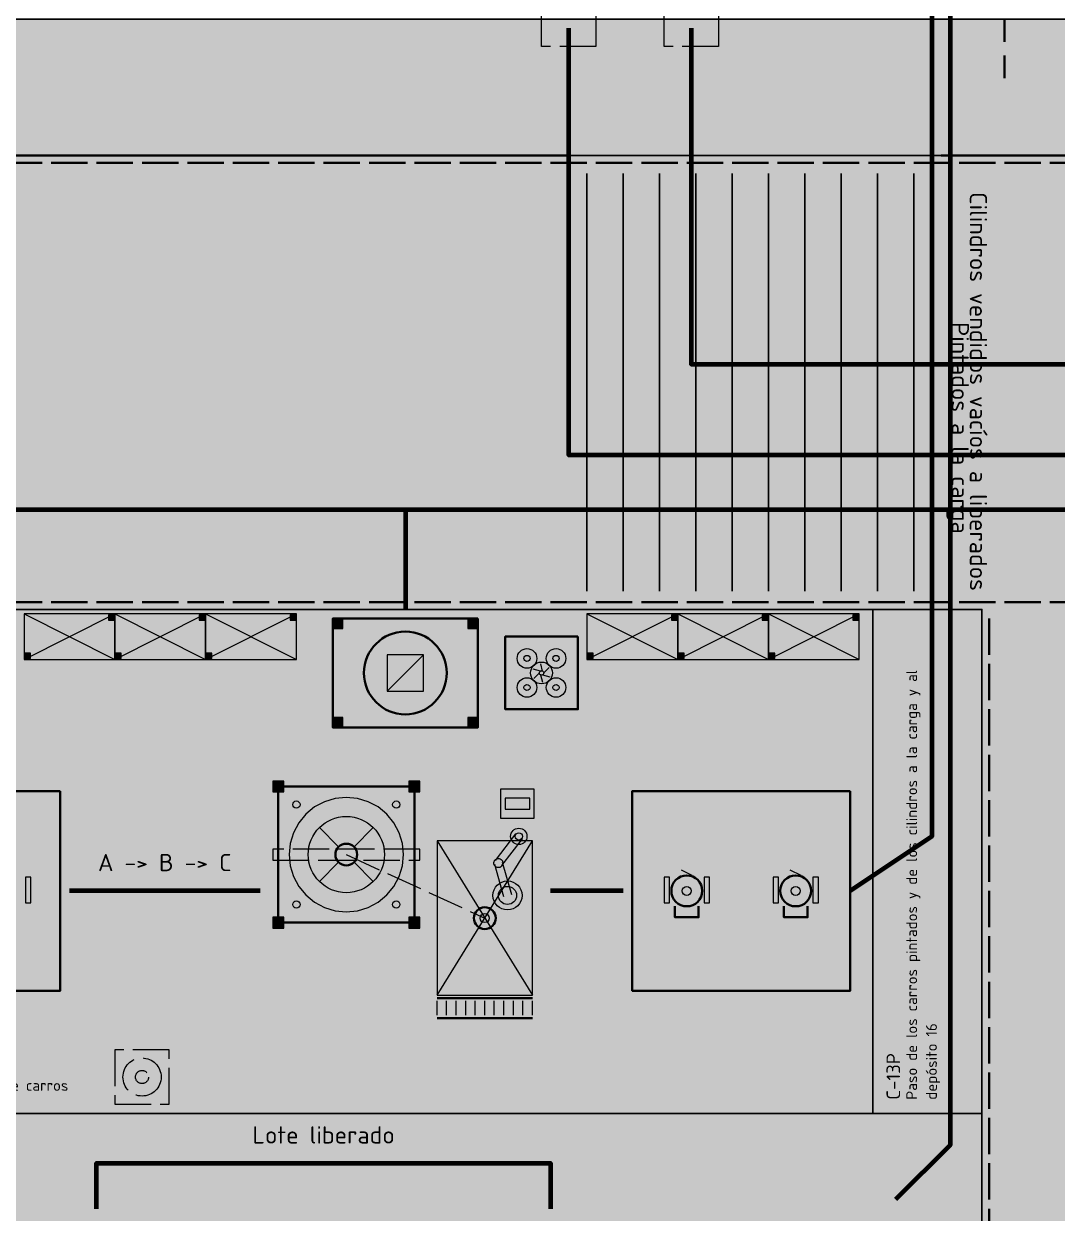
# Model space of a CAD drawing. Header units: millimetres. Extents: x 0 to 1189, y 0 to 841.
# Drawn here: x 589 to 702.8, y 288.5 to 419.5 of the extents above; entities that cross this region are included whole.
import ezdxf
from ezdxf.enums import TextEntityAlignment as Align

# ---------------------------------------------------------------- set-up
doc = ezdxf.new("R2010")
doc.units = ezdxf.units.MM
doc.linetypes.add('FLUJO-TRAZOS', pattern=[4, 2.5, -1.5])
doc.linetypes.add('IRAM-E-TRAZOS', pattern=[5, 4, -1])
for name, color, linetype, lineweight in [('A-COLUMNA', 7, 'CONTINUOUS', 50), ('A-EQUIPO-FINO', 8, 'CONTINUOUS', 13), ('A-EQUIPO-OCULTO', 8, 'IRAM-E-TRAZOS', 13), ('A-EQUIPO-RELLENO', 9, 'CONTINUOUS', 13), ('A-RELLENO', 9, 'CONTINUOUS', 13), ('A-SECTOR', 1, 'CONTINUOUS', 25), ('A-SECTOR-TXT', 1, 'CONTINUOUS', 25), ('A-SEGURIDAD', 1, 'IRAM-E-TRAZOS', 18), ('F-MP', 5, 'CONTINUOUS', 70), ('F-PERSONAL', 6, 'FLUJO-TRAZOS', 35), ('F-PT', 3, 'CONTINUOUS', 70), ('F-SE', 30, 'CONTINUOUS', 70)]:
    doc.layers.add(name, color=color, linetype=linetype, lineweight=lineweight)
for name, color, linetype, lineweight, true_color in [('A-DEFENSA', 2, 'CONTINUOUS', 35, 0xe6b400), ('A-DEM-AM', 2, 'CONTINUOUS', 35, 0xd7a500), ('A-EQUIPO', 30, 'CONTINUOUS', 35, 0xe67800), ('A-PASILLO', 2, 'IRAM-E-TRAZOS', 35, 0xd7a500), ('A-SENDA', 2, 'CONTINUOUS', 25, 0xd7a500)]:
    doc.layers.add(name, color=color, linetype=linetype, lineweight=lineweight, true_color=true_color)
doc.styles.add('ISO3098', font='isocpeur.ttf')

msp = doc.modelspace()

# ---------------------------------------------------------------- hatches: boundary and pattern name
at = {"layer": 'A-COLUMNA', "true_color": 0x000000}
h = msp.add_hatch(color=7, dxfattribs=at)
h.dxf.hatch_style = 1
h.paths.add_polyline_path([(647, 403), (651, 403), (651, 407), (647, 407)])
at = {"layer": 'A-EQUIPO-RELLENO', "true_color": 0xeeeeee}
h = msp.add_hatch(color=7, dxfattribs=at)
h.dxf.hatch_style = 1
h.paths.add_polyline_path([(589, 349.5), (599, 349.5), (599, 354.5), (589, 354.5)])
at = {"layer": 'A-EQUIPO-RELLENO', "true_color": 0x969ba0}
h = msp.add_hatch(color=7, dxfattribs=at)
h.dxf.hatch_style = 1
h.paths.add_polyline_path([(598.3, 353.8), (598.9, 353.8), (598.9, 354.4), (598.3, 354.4)])
at = {"layer": 'A-EQUIPO-RELLENO', "true_color": 0xeeeeee}
h = msp.add_hatch(color=7, dxfattribs=at)
h.dxf.hatch_style = 1
h.paths.add_polyline_path([(599, 349.5), (609, 349.5), (609, 354.5), (599, 354.5)])
at = {"layer": 'A-EQUIPO-RELLENO', "true_color": 0x969ba0}
h = msp.add_hatch(color=7, dxfattribs=at)
h.dxf.hatch_style = 1
h.paths.add_polyline_path([(608.3, 353.8), (608.9, 353.8), (608.9, 354.4), (608.3, 354.4)])
at = {"layer": 'A-EQUIPO-RELLENO', "true_color": 0xeeeeee}
h = msp.add_hatch(color=7, dxfattribs=at)
h.dxf.hatch_style = 1
h.paths.add_polyline_path([(609, 349.5), (619, 349.5), (619, 354.5), (609, 354.5)])
at = {"layer": 'A-EQUIPO-RELLENO', "true_color": 0x969ba0}
h = msp.add_hatch(color=7, dxfattribs=at)
h.dxf.hatch_style = 1
h.paths.add_polyline_path([(618.3, 353.8), (618.9, 353.8), (618.9, 354.4), (618.3, 354.4)])
at = {"layer": 'A-EQUIPO-RELLENO', "true_color": 0xfaf5e1}
h = msp.add_hatch(color=7, dxfattribs=at)
h.dxf.hatch_style = 1
h.paths.add_polyline_path([(639, 354), (623, 354), (623, 342), (639, 342)])
at = {"layer": 'A-EQUIPO-RELLENO', "true_color": 0x969ba0}
h = msp.add_hatch(color=7, dxfattribs=at)
h.dxf.hatch_style = 1
h.paths.add_polyline_path([(624.1, 353.9), (623.1, 353.9), (623.1, 352.9), (624.1, 352.9)])
h = msp.add_hatch(color=7, dxfattribs=at)
h.dxf.hatch_style = 1
h.paths.add_polyline_path([(638.9, 353.9), (637.9, 353.9), (637.9, 352.9), (638.9, 352.9)])
at = {"layer": 'A-EQUIPO-RELLENO', "true_color": 0xeeeeee}
h = msp.add_hatch(color=7, dxfattribs=at)
h.dxf.hatch_style = 1
h.paths.add_polyline_path([(651, 349.5), (661, 349.5), (661, 354.5), (651, 354.5)])
at = {"layer": 'A-EQUIPO-RELLENO', "true_color": 0x969ba0}
h = msp.add_hatch(color=7, dxfattribs=at)
h.dxf.hatch_style = 1
h.paths.add_polyline_path([(660.3, 353.8), (660.9, 353.8), (660.9, 354.4), (660.3, 354.4)])
at = {"layer": 'A-EQUIPO-RELLENO', "true_color": 0xeeeeee}
h = msp.add_hatch(color=7, dxfattribs=at)
h.dxf.hatch_style = 1
h.paths.add_polyline_path([(661, 349.5), (671, 349.5), (671, 354.5), (661, 354.5)])
at = {"layer": 'A-EQUIPO-RELLENO', "true_color": 0x969ba0}
h = msp.add_hatch(color=7, dxfattribs=at)
h.dxf.hatch_style = 1
h.paths.add_polyline_path([(670.3, 353.8), (670.9, 353.8), (670.9, 354.4), (670.3, 354.4)])
at = {"layer": 'A-EQUIPO-RELLENO', "true_color": 0xeeeeee}
h = msp.add_hatch(color=7, dxfattribs=at)
h.dxf.hatch_style = 1
h.paths.add_polyline_path([(671, 349.5), (681, 349.5), (681, 354.5), (671, 354.5)])
at = {"layer": 'A-EQUIPO-RELLENO', "true_color": 0x969ba0}
h = msp.add_hatch(color=7, dxfattribs=at)
h.dxf.hatch_style = 1
h.paths.add_polyline_path([(680.3, 353.8), (680.9, 353.8), (680.9, 354.4), (680.3, 354.4)])
at = {"layer": 'A-EQUIPO-RELLENO', "true_color": 0xe6e6dc}
h = msp.add_hatch(color=7, dxfattribs=at)
h.dxf.hatch_style = 1
h.paths.add_polyline_path([(650, 352), (642, 352), (642, 344), (650, 344)])
at = {"layer": 'A-EQUIPO-RELLENO', "true_color": 0x969ba0}
h = msp.add_hatch(color=7, dxfattribs=at)
h.dxf.hatch_style = 1
h.paths.add_polyline_path([(589.1, 349.6), (589.7, 349.6), (589.7, 350.2), (589.1, 350.2)])
h = msp.add_hatch(color=7, dxfattribs=at)
h.dxf.hatch_style = 1
h.paths.add_polyline_path([(599.1, 349.6), (599.7, 349.6), (599.7, 350.2), (599.1, 350.2)])
h = msp.add_hatch(color=7, dxfattribs=at)
h.dxf.hatch_style = 1
h.paths.add_polyline_path([(609.1, 349.6), (609.7, 349.6), (609.7, 350.2), (609.1, 350.2)])
h = msp.add_hatch(color=7, dxfattribs=at)
h.dxf.hatch_style = 1
h.paths.add_polyline_path([(651.1, 349.6), (651.7, 349.6), (651.7, 350.2), (651.1, 350.2)])
h = msp.add_hatch(color=7, dxfattribs=at)
h.dxf.hatch_style = 1
h.paths.add_polyline_path([(661.1, 349.6), (661.7, 349.6), (661.7, 350.2), (661.1, 350.2)])
h = msp.add_hatch(color=7, dxfattribs=at)
h.dxf.hatch_style = 1
h.paths.add_polyline_path([(671.1, 349.6), (671.7, 349.6), (671.7, 350.2), (671.1, 350.2)])
h = msp.add_hatch(color=7, dxfattribs=at)
h.dxf.hatch_style = 1
h.paths.add_polyline_path([(624.1, 343.1), (623.1, 343.1), (623.1, 342.1), (624.1, 342.1)])
h = msp.add_hatch(color=7, dxfattribs=at)
h.dxf.hatch_style = 1
h.paths.add_polyline_path([(638.9, 343.1), (637.9, 343.1), (637.9, 342.1), (638.9, 342.1)])
h = msp.add_hatch(color=7, dxfattribs=at)
h.dxf.hatch_style = 1
h.paths.add_polyline_path([(616.4, 334.9), (617.6, 334.9), (617.6, 336.1), (616.4, 336.1)])
at = {"layer": 'A-EQUIPO-RELLENO', "true_color": 0xfaeec8}
h = msp.add_hatch(color=7, dxfattribs=at)
h.dxf.hatch_style = 1
h.paths.add_polyline_path([(617, 320.5), (632, 320.5), (632, 335.5), (617, 335.5)])
at = {"layer": 'A-EQUIPO-RELLENO', "true_color": 0x969ba0}
h = msp.add_hatch(color=7, dxfattribs=at)
h.dxf.hatch_style = 1
h.paths.add_polyline_path([(631.4, 334.9), (632.6, 334.9), (632.6, 336.1), (631.4, 336.1)])
at = {"layer": 'A-EQUIPO-RELLENO', "true_color": 0xcdd0d4}
h = msp.add_hatch(color=7, dxfattribs=at)
h.dxf.hatch_style = 1
h.paths.add_polyline_path([(641.5, 332), (645.2, 332), (645.2, 335.2), (641.5, 335.2)])
at = {"layer": 'A-EQUIPO-RELLENO', "true_color": 0xeeeeee}
h = msp.add_hatch(color=7, dxfattribs=at)
h.dxf.hatch_style = 1
h.paths.add_polyline_path([(634.5, 312.5), (645, 312.5), (645, 329.5), (634.5, 329.5)])
at = {"layer": 'A-EQUIPO-RELLENO', "true_color": 0x969ba0}
h = msp.add_hatch(color=7, dxfattribs=at)
h.dxf.hatch_style = 1
h.paths.add_polyline_path([(589.75, 325.5), (589.15, 325.5), (589.15, 322.7), (589.75, 322.7)])
h = msp.add_hatch(color=7, dxfattribs=at)
h.dxf.hatch_style = 1
h.paths.add_polyline_path([(660.1, 325.5), (659.5, 325.5), (659.5, 322.7), (660.1, 322.7)])
at = {"layer": 'A-EQUIPO-RELLENO', "true_color": 0xf0786e}
h = msp.add_hatch(color=7, dxfattribs=at)
h.dxf.hatch_style = 1
h.paths.add_polyline_path([(660.3, 324), (660.36, 323.56), (660.53, 323.15), (660.8, 322.8), (661.15, 322.53), (661.56, 322.36), (662, 322.3), (662.44, 322.36), (662.85, 322.53), (663.2, 322.8), (663.47, 323.15), (663.64, 323.56), (663.7, 324), (663.64, 324.44), (663.47, 324.85), (663.2, 325.2), (662.85, 325.47), (662.44, 325.64), (662, 325.7), (661.56, 325.64), (661.15, 325.47), (660.8, 325.2), (660.53, 324.85), (660.36, 324.44)])
at = {"layer": 'A-EQUIPO-RELLENO', "true_color": 0x969ba0}
h = msp.add_hatch(color=7, dxfattribs=at)
h.dxf.hatch_style = 1
h.paths.add_polyline_path([(664.5, 325.5), (663.9, 325.5), (663.9, 322.7), (664.5, 322.7)])
h = msp.add_hatch(color=7, dxfattribs=at)
h.dxf.hatch_style = 1
h.paths.add_polyline_path([(672.1, 325.5), (671.5, 325.5), (671.5, 322.7), (672.1, 322.7)])
at = {"layer": 'A-EQUIPO-RELLENO', "true_color": 0xf0786e}
h = msp.add_hatch(color=7, dxfattribs=at)
h.dxf.hatch_style = 1
h.paths.add_polyline_path([(672.3, 324), (672.36, 323.56), (672.53, 323.15), (672.8, 322.8), (673.15, 322.53), (673.56, 322.36), (674, 322.3), (674.44, 322.36), (674.85, 322.53), (675.2, 322.8), (675.47, 323.15), (675.64, 323.56), (675.7, 324), (675.64, 324.44), (675.47, 324.85), (675.2, 325.2), (674.85, 325.47), (674.44, 325.64), (674, 325.7), (673.56, 325.64), (673.15, 325.47), (672.8, 325.2), (672.53, 324.85), (672.36, 324.44)])
at = {"layer": 'A-EQUIPO-RELLENO', "true_color": 0x969ba0}
h = msp.add_hatch(color=7, dxfattribs=at)
h.dxf.hatch_style = 1
h.paths.add_polyline_path([(676.5, 325.5), (675.9, 325.5), (675.9, 322.7), (676.5, 322.7)])
h = msp.add_hatch(color=7, dxfattribs=at)
h.dxf.hatch_style = 1
h.paths.add_polyline_path([(616.4, 319.9), (617.6, 319.9), (617.6, 321.1), (616.4, 321.1)])
h = msp.add_hatch(color=7, dxfattribs=at)
h.dxf.hatch_style = 1
h.paths.add_polyline_path([(631.4, 319.9), (632.6, 319.9), (632.6, 321.1), (631.4, 321.1)])
at = {"layer": 'A-EQUIPO-RELLENO', "true_color": 0xeeeeee}
h = msp.add_hatch(color=7, dxfattribs=at)
h.dxf.hatch_style = 1
h.paths.add_polyline_path([(634.5, 310), (645, 310), (645, 312.2), (634.5, 312.2)])
at = {"layer": 'A-EQUIPO-RELLENO', "true_color": 0xd6ecd6}
h = msp.add_hatch(color=7, dxfattribs=at)
h.dxf.hatch_style = 1
h.paths.add_polyline_path([(605, 306.5), (599, 306.5), (599, 300.5), (605, 300.5)])
at = {"layer": 'A-RELLENO', "true_color": 0xfff4b4}
h = msp.add_hatch(color=7, dxfattribs=at)
h.dxf.hatch_style = 1
h.paths.add_polyline_path([(117, 405), (877, 405), (877, 420), (117, 420)])
at = {"layer": 'A-RELLENO', "true_color": 0xe2e2e2}
h = msp.add_hatch(color=7, dxfattribs=at)
h.dxf.hatch_style = 1
h.paths.add_polyline_path([(117, 355), (877, 355), (877, 405), (117, 405)])
at = {"layer": 'A-RELLENO', "true_color": 0xd7eed2}
h = msp.add_hatch(color=7, dxfattribs=at)
h.dxf.hatch_style = 1
h.paths.add_polyline_path([(559.5, 299.5), (682.5, 299.5), (682.5, 355), (559.5, 355)])
h = msp.add_hatch(color=7, dxfattribs=at)
h.dxf.hatch_style = 1
h.paths.add_polyline_path([(682.5, 299.5), (694.5, 299.5), (694.5, 355), (682.5, 355)])
at = {"layer": 'A-RELLENO', "true_color": 0xe2e2e2}
h = msp.add_hatch(color=7, dxfattribs=at)
h.dxf.hatch_style = 1
h.paths.add_polyline_path([(694.5, 220), (724.5, 220), (724.5, 355), (694.5, 355)])
at = {"layer": 'A-RELLENO', "true_color": 0xc8e8c8}
h = msp.add_hatch(color=7, dxfattribs=at)
h.dxf.hatch_style = 1
h.paths.add_polyline_path([(559.5, 220), (694.5, 220), (694.5, 299.5), (559.5, 299.5)])
at = {"layer": 'F-MP', "true_color": 0x0046c8}
h = msp.add_hatch(color=7, dxfattribs=at)
h.dxf.hatch_style = 1
h.paths.add_polyline_path([(612.6, 366), (609.4, 366.8), (609.4, 365.2)])
h = msp.add_hatch(color=7, dxfattribs=at)
h.dxf.hatch_style = 1
h.paths.add_polyline_path([(667.6, 366), (664.4, 366.8), (664.4, 365.2)])
h = msp.add_hatch(color=7, dxfattribs=at)
h.dxf.hatch_style = 1
h.paths.add_polyline_path([(702.6, 366), (699.4, 366.8), (699.4, 365.2)])
h = msp.add_hatch(color=7, dxfattribs=at)
h.dxf.hatch_style = 1
h.paths.add_polyline_path([(631, 355), (631.8, 358.2), (630.2, 358.2)])
at = {"layer": 'F-PERSONAL', "true_color": 0xc800aa}
h = msp.add_hatch(color=7, dxfattribs=at)
h.dxf.hatch_style = 1
h.paths.add_polyline_path([(697, 412), (697.8, 415.2), (696.2, 415.2)])
at = {"layer": 'F-PT', "true_color": 0x00963c}
h = msp.add_hatch(color=7, dxfattribs=at)
h.dxf.hatch_style = 1
h.paths.add_polyline_path([(691, 390.4), (691.8, 393.6), (690.2, 393.6)])
h = msp.add_hatch(color=7, dxfattribs=at)
h.dxf.hatch_style = 1
h.paths.add_polyline_path([(691, 355.4), (691.8, 358.6), (690.2, 358.6)])
h = msp.add_hatch(color=7, dxfattribs=at)
h.dxf.hatch_style = 1
h.paths.add_polyline_path([(691, 320.4), (691.8, 323.6), (690.2, 323.6)])
h = msp.add_hatch(color=7, dxfattribs=at)
h.dxf.hatch_style = 1
h.paths.add_polyline_path([(628.6, 294), (625.4, 294.8), (625.4, 293.2)])
h = msp.add_hatch(color=7, dxfattribs=at)
h.dxf.hatch_style = 1
h.paths.add_polyline_path([(647, 289), (647.8, 292.2), (646.2, 292.2)])
h = msp.add_hatch(color=7, dxfattribs=at)
h.dxf.hatch_style = 1
h.paths.add_polyline_path([(685, 290), (687.83, 291.7), (686.7, 292.83)])
at = {"layer": 'F-SE', "true_color": 0xeb7800}
h = msp.add_hatch(color=7, dxfattribs=at)
h.dxf.hatch_style = 1
h.paths.add_polyline_path([(649, 419), (648.2, 415.8), (649.8, 415.8)])
h = msp.add_hatch(color=7, dxfattribs=at)
h.dxf.hatch_style = 1
h.paths.add_polyline_path([(689, 392.45), (689.8, 395.65), (688.2, 395.65)])
h = msp.add_hatch(color=7, dxfattribs=at)
h.dxf.hatch_style = 1
h.paths.add_polyline_path([(649, 384.6), (648.2, 381.4), (649.8, 381.4)])
h = msp.add_hatch(color=7, dxfattribs=at)
h.dxf.hatch_style = 1
h.paths.add_polyline_path([(697.1, 382), (693.9, 382.8), (693.9, 381.2)])
h = msp.add_hatch(color=7, dxfattribs=at)
h.dxf.hatch_style = 1
h.paths.add_polyline_path([(671.4, 372), (674.6, 371.2), (674.6, 372.8)])
h = msp.add_hatch(color=7, dxfattribs=at)
h.dxf.hatch_style = 1
h.paths.add_polyline_path([(689, 357.45), (689.8, 360.65), (688.2, 360.65)])
h = msp.add_hatch(color=7, dxfattribs=at)
h.dxf.hatch_style = 1
h.paths.add_polyline_path([(682.71, 325.81), (685.82, 326.92), (684.93, 328.25)])
h = msp.add_hatch(color=7, dxfattribs=at)
h.dxf.hatch_style = 1
h.paths.add_polyline_path([(680, 324), (683.11, 325.11), (682.22, 326.44)])
h = msp.add_hatch(color=7, dxfattribs=at)
h.dxf.hatch_style = 1
h.paths.add_polyline_path([(594, 324), (597.2, 323.2), (597.2, 324.8)])
h = msp.add_hatch(color=7, dxfattribs=at)
h.dxf.hatch_style = 1
h.paths.add_polyline_path([(647, 324), (650.2, 323.2), (650.2, 324.8)])

# ---------------------------------------------------------------- linework, layer by layer
at = {"layer": 'A-DEFENSA'}
for p, q in [((485, 405), (649, 405)), ((690, 405), (726, 405))]:
    msp.add_line(p, q, dxfattribs=at)
at = {"layer": 'A-DEM-AM'}
for points in [[(593, 335), (570, 335), (570, 313), (593, 313)], [(680, 335), (656, 335), (656, 313), (680, 313)]]:
    msp.add_lwpolyline(points, close=True, dxfattribs=at)
at = {"layer": 'A-EQUIPO'}
for p, q in [((634.5, 312.2), (645, 312.2)), ((634.5, 310), (645, 310))]:
    msp.add_line(p, q, dxfattribs=at)
for points in [[(639, 354), (623, 354), (623, 342), (639, 342)], [(650, 352), (642, 352), (642, 344), (650, 344)], [(617, 320.5), (632, 320.5), (632, 335.5), (617, 335.5)]]:
    msp.add_lwpolyline(points, close=True, dxfattribs=at)
for points in [[(663.3, 322.3), (663.3, 321.1), (660.7, 321.1), (660.7, 322.3)], [(675.3, 322.3), (675.3, 321.1), (672.7, 321.1), (672.7, 322.3)]]:
    msp.add_lwpolyline(points, dxfattribs=at)
for centre, radius in [((631, 348), 4.56), ((624.5, 328), 1.2), ((662, 324), 1.7), ((674, 324), 1.7), ((639.75, 321), 1.2)]:
    msp.add_circle(centre, radius, dxfattribs=at)
at = {"layer": 'A-EQUIPO-FINO'}
for p, q in [((589, 349.5), (599, 354.5)), ((589, 354.5), (599, 349.5)), ((599, 349.5), (609, 354.5)), ((599, 354.5), (609, 349.5)), ((609, 349.5), (619, 354.5)), ((609, 354.5), (619, 349.5)), ((651, 349.5), (661, 354.5)), ((651, 354.5), (661, 349.5)), ((661, 349.5), (671, 354.5)), ((661, 354.5), (671, 349.5)), ((671, 349.5), (681, 354.5)), ((671, 354.5), (681, 349.5)), ((633, 350), (629, 346)), ((623.65, 328.85), (621.53, 330.97)), ((625.35, 328.85), (627.47, 330.97)), ((634.5, 312.5), (645, 329.5)), ((634.5, 329.5), (645, 312.5)), ((623.65, 327.15), (621.53, 325.03)), ((625.35, 327.15), (627.47, 325.03)), ((662.6, 325.7), (661.4, 326.3)), ((674.6, 325.7), (673.4, 326.3)), ((634.5, 310.3), (634.5, 311.9)), ((635.55, 310.3), (635.55, 311.9)), ((636.6, 310.3), (636.6, 311.9)), ((637.65, 310.3), (637.65, 311.9)), ((638.7, 310.3), (638.7, 311.9)), ((639.75, 310.3), (639.75, 311.9)), ((640.8, 310.3), (640.8, 311.9)), ((641.85, 310.3), (641.85, 311.9)), ((642.9, 310.3), (642.9, 311.9)), ((643.95, 310.3), (643.95, 311.9)), ((645, 310.3), (645, 311.9))]:
    msp.add_line(p, q, dxfattribs=at)
for points in [[(589, 349.5), (599, 349.5), (599, 354.5), (589, 354.5)], [(598.3, 353.8), (598.9, 353.8), (598.9, 354.4), (598.3, 354.4)], [(599, 349.5), (609, 349.5), (609, 354.5), (599, 354.5)], [(608.3, 353.8), (608.9, 353.8), (608.9, 354.4), (608.3, 354.4)], [(609, 349.5), (619, 349.5), (619, 354.5), (609, 354.5)], [(618.3, 353.8), (618.9, 353.8), (618.9, 354.4), (618.3, 354.4)], [(624.1, 353.9), (623.1, 353.9), (623.1, 352.9), (624.1, 352.9)], [(638.9, 353.9), (637.9, 353.9), (637.9, 352.9), (638.9, 352.9)], [(651, 349.5), (661, 349.5), (661, 354.5), (651, 354.5)], [(660.3, 353.8), (660.9, 353.8), (660.9, 354.4), (660.3, 354.4)], [(661, 349.5), (671, 349.5), (671, 354.5), (661, 354.5)], [(670.3, 353.8), (670.9, 353.8), (670.9, 354.4), (670.3, 354.4)], [(671, 349.5), (681, 349.5), (681, 354.5), (671, 354.5)], [(680.3, 353.8), (680.9, 353.8), (680.9, 354.4), (680.3, 354.4)], [(589.1, 349.6), (589.7, 349.6), (589.7, 350.2), (589.1, 350.2)], [(599.1, 349.6), (599.7, 349.6), (599.7, 350.2), (599.1, 350.2)], [(609.1, 349.6), (609.7, 349.6), (609.7, 350.2), (609.1, 350.2)], [(651.1, 349.6), (651.7, 349.6), (651.7, 350.2), (651.1, 350.2)], [(661.1, 349.6), (661.7, 349.6), (661.7, 350.2), (661.1, 350.2)], [(671.1, 349.6), (671.7, 349.6), (671.7, 350.2), (671.1, 350.2)], [(624.1, 343.1), (623.1, 343.1), (623.1, 342.1), (624.1, 342.1)], [(638.9, 343.1), (637.9, 343.1), (637.9, 342.1), (638.9, 342.1)], [(616.4, 334.9), (617.6, 334.9), (617.6, 336.1), (616.4, 336.1)], [(631.4, 334.9), (632.6, 334.9), (632.6, 336.1), (631.4, 336.1)], [(641.5, 332), (645.2, 332), (645.2, 335.2), (641.5, 335.2)], [(642, 333), (644.7, 333), (644.7, 334.2), (642, 334.2)], [(634.5, 312.5), (645, 312.5), (645, 329.5), (634.5, 329.5)], [(589.75, 325.5), (589.15, 325.5), (589.15, 322.7), (589.75, 322.7)], [(660.1, 325.5), (659.5, 325.5), (659.5, 322.7), (660.1, 322.7)], [(664.5, 325.5), (663.9, 325.5), (663.9, 322.7), (664.5, 322.7)], [(672.1, 325.5), (671.5, 325.5), (671.5, 322.7), (672.1, 322.7)], [(676.5, 325.5), (675.9, 325.5), (675.9, 322.7), (676.5, 322.7)], [(616.4, 319.9), (617.6, 319.9), (617.6, 321.1), (616.4, 321.1)], [(631.4, 319.9), (632.6, 319.9), (632.6, 321.1), (631.4, 321.1)]]:
    msp.add_lwpolyline(points, close=True, dxfattribs=at)
for points in [[(646.12, 348.21), (645.91, 349.02)], [(646.24, 348), (646.84, 348.59)], [(645.88, 348.21), (645.08, 348.43)], [(645.76, 348), (645.16, 347.41)], [(645.88, 347.79), (646.09, 346.98)], [(646.12, 347.79), (646.92, 347.57)]]:
    msp.add_lwpolyline(points, dxfattribs=at)
for centre, radius in [((644.4, 349.6), 1.08), ((644.4, 349.6), 0.336), ((647.6, 349.6), 1.08), ((647.6, 349.6), 0.336), ((646, 348), 1.2), ((644.4, 346.4), 1.08), ((646, 348), 0.24), ((647.6, 346.4), 1.08), ((644.4, 346.4), 0.336), ((647.6, 346.4), 0.336), ((619, 333.5), 0.4), ((630, 333.5), 0.4), ((624.5, 328), 4.2), ((643.5, 330), 0.9), ((643.5, 330), 0.4), ((642.25, 323.5), 1.6), ((642.25, 323.5), 1), ((662, 324), 0.5), ((674, 324), 0.5), ((619, 322.5), 0.4), ((630, 322.5), 0.4), ((639.75, 321), 0.5)]:
    msp.add_circle(centre, radius, dxfattribs=at)
at = {"layer": 'A-EQUIPO-OCULTO'}
for p, q in [((643.14, 330.27), (640.89, 327.34)), ((643.86, 329.73), (641.61, 326.79)), ((624.5, 328), (639.75, 321)), ((640.82, 326.94), (641.82, 323.38)), ((641.68, 327.18), (642.68, 323.62))]:
    msp.add_line(p, q, dxfattribs=at)
for points in [[(652, 420.5), (652, 417), (646, 417), (646, 420.5)], [(665.5, 420.5), (665.5, 417), (659.5, 417), (659.5, 420.5)]]:
    msp.add_lwpolyline(points, dxfattribs=at)
for points in [[(633, 350), (629, 350), (629, 346), (633, 346)], [(630.8, 328), (630.68, 329.23), (630.32, 330.41), (629.74, 331.5), (628.95, 332.45), (628, 333.24), (626.91, 333.82), (625.73, 334.18), (624.5, 334.3), (623.27, 334.18), (622.09, 333.82), (621, 333.24), (620.05, 332.45), (619.26, 331.5), (618.68, 330.41), (618.32, 329.23), (618.2, 328), (618.32, 326.77), (618.68, 325.59), (619.26, 324.5), (620.05, 323.55), (621, 322.76), (622.09, 322.18), (623.27, 321.82), (624.5, 321.7), (625.73, 321.82), (626.91, 322.18), (628, 322.76), (628.95, 323.55), (629.74, 324.5), (630.32, 325.59), (630.68, 326.77)], [(616.4, 327.4), (632.6, 327.4), (632.6, 328.6), (616.4, 328.6)]]:
    msp.add_lwpolyline(points, close=True, dxfattribs=at)
msp.add_circle((641.25, 327.06), 0.5, dxfattribs=at)
at = {"layer": 'A-PASILLO'}
for p, q in [((117, 404.2), (877, 404.2)), ((117, 355.8), (877, 355.8)), ((695.3, 220), (695.3, 355))]:
    msp.add_line(p, q, dxfattribs=at)
at = {"layer": 'A-SECTOR'}
for points in [[(559.5, 299.5), (682.5, 299.5), (682.5, 355), (559.5, 355)], [(682.5, 299.5), (694.5, 299.5), (694.5, 355), (682.5, 355)], [(559.5, 220), (694.5, 220), (694.5, 299.5), (559.5, 299.5)]]:
    msp.add_lwpolyline(points, close=True, dxfattribs=at)
at = {"layer": 'A-SEGURIDAD'}
msp.add_lwpolyline([(605, 306.5), (599, 306.5), (599, 300.5), (605, 300.5)], close=True, dxfattribs=at)
for radius in [2.1, 0.72]:
    msp.add_circle((602, 303.5), radius, dxfattribs=at)
at = {"layer": 'A-SENDA'}
for p, q in [((651, 357), (651, 403)), ((655, 357), (655, 403)), ((659, 357), (659, 403)), ((663, 357), (663, 403)), ((667, 357), (667, 403)), ((671, 357), (671, 403)), ((675, 357), (675, 403)), ((679, 357), (679, 403)), ((683, 357), (683, 403)), ((687, 357), (687, 403))]:
    msp.add_line(p, q, dxfattribs=at)
msp.add_lwpolyline([(117, 405), (877, 405), (877, 420), (117, 420)], close=True, dxfattribs=at)
at = {"layer": 'F-MP'}
for points in [[(271, 356), (271, 366), (631, 366), (631, 355)], [(631, 366), (800.5, 366), (800.5, 354)]]:
    msp.add_lwpolyline(points, dxfattribs=at)
at = {"layer": 'F-PERSONAL'}
msp.add_lwpolyline([(698, 702), (698, 680), (697, 680), (697, 412)], dxfattribs=at)
at = {"layer": 'F-PT'}
for points in [[(691, 462), (691, 296), (685, 290)], [(597, 289), (597, 294), (647, 294), (647, 289)]]:
    msp.add_lwpolyline(points, dxfattribs=at)
at = {"layer": 'F-SE'}
for points in [[(687, 464), (689, 420), (689, 330), (680, 324)], [(883, 372), (649, 372), (649, 419)], [(662.5, 419), (662.5, 382), (883, 382)], [(615, 324), (594, 324)], [(655, 324), (647, 324)]]:
    msp.add_lwpolyline(points, dxfattribs=at)

# ---------------------------------------------------------------- texts
at = {"layer": 'A-SECTOR-TXT', "style": 'ISO3098'}
for s, height, p in [('Paso de los carros pintados y de los cilindros a la carga y al', 1.2, (686.17, 301)), ('depósito 16', 1.2, (688.35, 301)), ('C-13P', 1.5, (684, 301))]:
    msp.add_text(s, height=height, rotation=90, dxfattribs=at).set_placement(p, align=Align.TOP_LEFT)
msp.add_text('13 Carga, armado y presurización de carros', height=1.2, dxfattribs=at).set_placement((561, 303.18), align=Align.TOP_LEFT)
at = {"layer": 'F-PT', "style": 'ISO3098'}
msp.add_text('Cilindros vendidos vacíos a liberados', height=1.9, rotation=-90, dxfattribs=at).set_placement((692.6, 379), align=Align.BOTTOM_CENTER)
msp.add_text('Lote liberado', height=1.9, dxfattribs=at).set_placement((622, 295.6), align=Align.BOTTOM_CENTER)
at = {"layer": 'F-SE', "style": 'ISO3098'}
for s, rotation, p in [('Pintados a la carga', -90, (690.6, 375)), ('A -> B -> C', 360, (604.5, 325.6))]:
    msp.add_text(s, height=1.9, rotation=rotation, dxfattribs=at).set_placement(p, align=Align.BOTTOM_CENTER)

doc.saveas('drawing.dxf')
